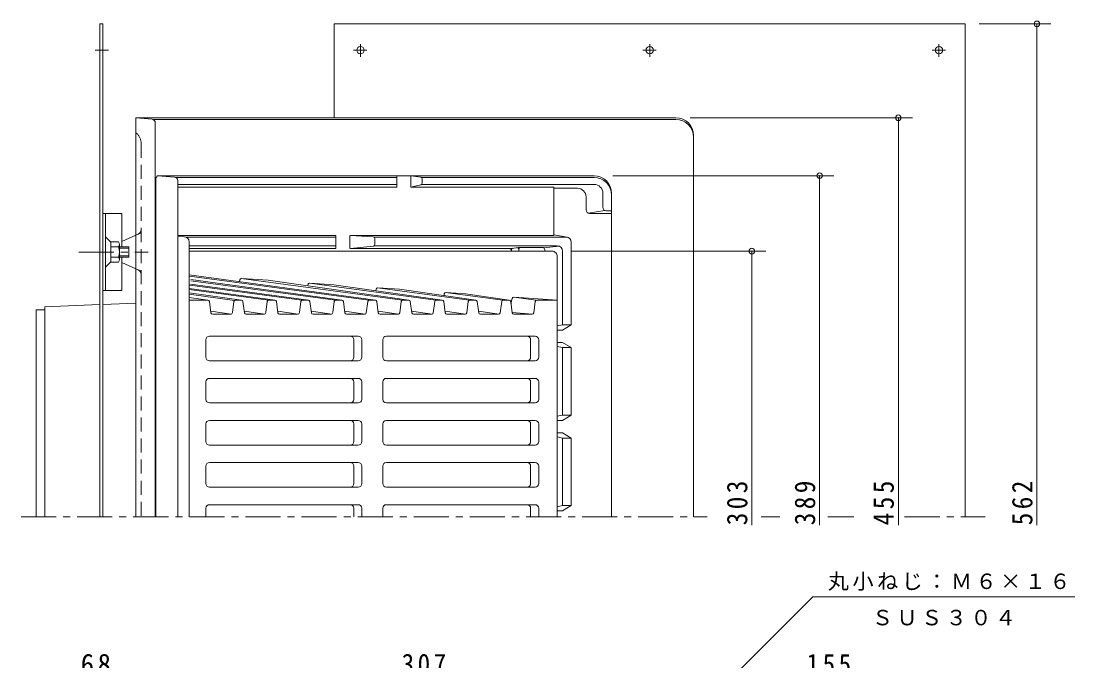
# Model space of a CAD drawing. Units: millimetres at full size, sheet at 1:4; details may follow other scales. Extents: x -472 to 542, y -549 to 538.
# Drawn here: x -274 to 327, y 173 to 538 of the extents above; entities that cross this region are included whole.
import ezdxf

# ---------------------------------------------------------------- set-up
doc = ezdxf.new("R2010")
doc.units = ezdxf.units.MM
doc.header["$LTSCALE"] = 4
doc.header["$PDMODE"] = 32
doc.header["$PDSIZE"] = 3.2
doc.linetypes.add('CHAIN1', pattern=[8, 5, -1, 1, -1])
doc.linetypes.add('DASHED2', pattern=[3, 2, -1])
for name, color, linetype, lineweight in [('0-0_通り芯', 4, 'Continuous', 9), ('0-1_躯体', 6, 'Continuous', 9), ('0-2_仕上', 3, 'Continuous', 9), ('0-4_その他', 7, 'Continuous', 9), ('0-5_寸法', 7, 'Continuous', 9), ('0-8', 2, 'Continuous', 9), ('0-A', 2, 'Continuous', 9)]:
    doc.layers.add(name, color=color, linetype=linetype, lineweight=lineweight)
doc.styles.add('ＭＳ ゴシック', font='')
doc.styles.get('ＭＳ ゴシック').set_extended_font_data('MS Gothic')

msp = doc.modelspace()

# ---------------------------------------------------------------- linework, layer by layer
at = {"layer": '0-0_通り芯'}
for p, q in [((-199.084, 481.9), (-208.272, 482.766)), ((99.728, 482.766), (-208.272, 482.766)), ((-208.272, 482.766), (-208.272, 255.266)), ((99.728, 481.766), (-198.53, 481.766)), ((-197.272, 479.909), (-197.272, 255.266)), ((109.728, 472.766), (109.728, 255.266)), ((-216.272, 412.266), (-208.272, 415.903)), ((-216.272, 412.266), (-216.272, 409.266)), ((-216.272, 403.266), (-216.272, 400.266)), ((-216.272, 400.266), (-208.272, 396.63)), ((-260.189, 374.954), (-228.871, 376.273)), ((-260.189, 374.954), (-260.189, 255.266)), ((-227.271, 376.34), (-208.272, 377.14))]:
    msp.add_line(p, q, dxfattribs=at)
at = {"layer": '0-0_通り芯', "linetype": 'DASHED2'}
for p, q in [((-208.272, 474.266), (-207.615, 473.61)), ((-205.272, 467.953), (-205.272, 255.266)), ((-208.272, 415.903), (-205.272, 417.266)), ((-208.272, 396.63), (-205.272, 395.266))]:
    msp.add_line(p, q, dxfattribs=at)
at = {"layer": '0-0_通り芯', "linetype": 'CHAIN1'}
for p, q in [((-240.95, 406.266), (-201.404, 406.266)), ((-273.809, 255.266), (117.48, 255.266)), ((148.379, 255.266), (158.967, 255.266)), ((186.339, 255.266), (201.224, 255.266)), ((230.149, 255.266), (276.082, 255.266))]:
    msp.add_line(p, q, dxfattribs=at)
at = {"layer": '0-0_通り芯'}
msp.add_lwpolyline([(-260.189, 373.316), (-265.271, 373.316), (-265.271, 255.266)], dxfattribs=at)
for centre, radius, end in [((-199.272, 479.909), 2, 85.7635), ((99.728, 472.766), 10, 90), ((99.728, 471.767), 10, 90)]:
    msp.add_arc(centre, radius, 0, end, dxfattribs=at)
at = {"layer": '0-0_通り芯', "linetype": 'DASHED2'}
for centre, radius, start, end in [((-213.272, 467.953), 8, 0, 44.99976), ((-208.272, 419.198), 3, 294.44393, 0), ((-208.272, 393.335), 3, 0, 65.55607)]:
    msp.add_arc(centre, radius, start, end, dxfattribs=at)
at = {"layer": '0-1_躯体'}
for p, q in [((-196.974, 447.524), (-196.974, 255.266)), ((-196.095, 449.645), (-195.974, 449.767)), ((-186.265, 448.955), (-195.974, 449.767)), ((53.026, 449.767), (-195.974, 449.767)), ((-59.529, 448.767), (-185.582, 448.767)), ((-184.474, 446.966), (-184.474, 255.266)), ((-51.529, 449.767), (-51.529, 443.267)), ((-45.824, 448.896), (-51.529, 449.767)), ((53.026, 448.767), (-45.462, 448.767)), ((-44.974, 445.622), (-44.974, 447.908)), ((-59.529, 444.767), (-184.474, 444.767)), ((-45.819, 444.634), (-51.529, 443.267)), ((30.026, 443.267), (-51.529, 443.267)), ((53.026, 444.767), (-45.456, 444.767)), ((30.026, 443.267), (30.026, 415.766)), ((43.492, 442.585), (30.026, 442.585)), ((58.026, 431.767), (58.026, 439.767)), ((63.026, 439.767), (63.026, 255.266)), ((48.492, 437.585), (48.492, 430.267)), ((59.19, 429.95), (49.656, 428.45)), ((63.026, 428.267), (50.492, 428.267)), ((60.026, 429.767), (63.026, 429.767)), ((-94.275, 415.766), (-184.474, 415.766)), ((-180.725, 414.996), (-184.474, 415.308)), ((-94.275, 414.766), (-179.8, 414.766)), ((-94.275, 415.766), (-94.275, 408.266)), ((-86.275, 415.766), (-86.275, 408.266)), ((-72.903, 414.833), (-85.988, 415.766)), ((30.026, 415.766), (-85.988, 415.766)), ((37.026, 414.766), (-72.61, 414.766)), ((30.056, 415.975), (30.026, 415.975)), ((30.056, 415.975), (37.753, 414.677)), ((-177.974, 412.006), (-177.974, 255.266)), ((-94.275, 409.766), (-177.974, 409.766)), ((-72.868, 409.671), (-85.988, 408.266)), ((32.026, 409.766), (-72.536, 409.766)), ((-71.974, 413.835), (-71.974, 410.665)), ((5.914, 408.274), (9.967, 408.759)), ((23.896, 408.767), (10.086, 408.767)), ((24.248, 408.703), (33.082, 409.575)), ((40.026, 411.766), (40.026, 364.766)), ((-94.275, 408.266), (-177.974, 408.266)), ((5.795, 408.266), (-85.988, 408.266)), ((5.855, 407.379), (5.855, 406.767)), ((10.026, 407.64), (10.026, 406.767)), ((24.896, 407.767), (24.896, 406.767)), ((35.026, 406.766), (35.026, 364.766)), ((35.026, 364.766), (32.026, 364.137)), ((35.026, 361.766), (32.026, 361.766)), ((40.026, 364.766), (35.026, 364.766)), ((35.026, 361.766), (40.026, 364.766)), ((35.026, 354.766), (32.026, 354.766)), ((40.026, 351.766), (35.026, 354.766)), ((35.026, 351.766), (32.026, 352.396)), ((40.026, 351.766), (35.026, 351.766)), ((35.026, 351.766), (35.026, 313.266)), ((40.026, 351.766), (40.026, 313.266)), ((35.026, 313.266), (32.026, 312.637)), ((40.026, 313.266), (35.026, 313.266)), ((35.026, 310.266), (40.026, 313.266)), ((35.026, 310.266), (32.026, 310.266)), ((35.026, 303.266), (32.026, 303.266)), ((35.026, 300.266), (32.026, 300.896)), ((40.026, 300.266), (35.026, 303.266)), ((40.026, 300.266), (35.026, 300.266)), ((35.026, 300.266), (35.026, 261.766)), ((40.026, 300.266), (40.026, 261.766)), ((35.026, 261.766), (32.026, 261.137)), ((35.026, 258.766), (32.026, 258.766)), ((40.026, 261.766), (35.026, 261.766)), ((35.026, 258.766), (40.026, 261.766))]:
    msp.add_line(p, q, dxfattribs=at)
msp.add_lwpolyline([(-59.529, 449.767), (-59.529, 443.267), (-184.474, 443.267)], dxfattribs=at)
for centre, radius, start, end in [((-193.974, 447.524), 3, 134.99823, 180), ((-186.474, 446.966), 2, 0, 83.99126), ((-45.974, 447.908), 1, 0, 81.3255), ((-45.974, 445.622), 1, 278.94473, 0), ((53.026, 439.767), 10, 0, 90), ((53.026, 438.767), 10, 0, 90), ((43.492, 437.585), 5, 0, 90), ((53.026, 439.767), 5, 0, 90), ((50.492, 430.267), 2, 180, 270), ((60.026, 431.767), 2, 180, 270), ((-180.975, 412.006), 3, 0, 85.23573), ((-72.975, 413.835), 1, 0, 85.91722), ((37.026, 411.766), 3, 0, 90), ((-72.975, 410.665), 1, 276.10915, 0), ((10.086, 407.767), 1, 90, 96.83629), ((11.026, 407.767), 1, 90, 180), ((23.896, 407.767), 1, 0, 90), ((32.026, 406.766), 3, 0, 90), ((4.855, 407.266), 1, 0, 90), ((5.795, 409.266), 1, 270, 276.83629), ((6.855, 407.379), 1, 96.83629, 180), ((9.026, 407.64), 1, 0, 96.83662)]:
    msp.add_arc(centre, radius, start, end, dxfattribs=at)
at = {"layer": '0-2_仕上'}
for p, q in [((29.026, 406.766), (-177.974, 406.766)), ((32.026, 403.766), (32.026, 255.266)), ((-177.974, 393.262), (-71.741, 378.863)), ((-75.437, 378.804), (-177.75, 392.567)), ((-56.345, 378.804), (-148.252, 391.167)), ((-147.961, 391.19), (-132.961, 390.163)), ((-177.974, 385.556), (-129.016, 378.863)), ((-132.73, 378.803), (-177.974, 384.89)), ((-113.638, 378.803), (-177.517, 387.397)), ((-177.259, 388.028), (-109.925, 378.863)), ((-177.033, 390.566), (-90.831, 378.863)), ((-94.546, 378.803), (-176.976, 389.892)), ((-149.021, 390.323), (-149.144, 389.385)), ((-132.961, 390.163), (-52.661, 378.863)), ((-110.158, 387.663), (-110.246, 386.999)), ((-37.253, 378.804), (-109.39, 388.508)), ((-109.099, 388.53), (-95.432, 387.595)), ((-95.432, 387.595), (-33.569, 378.862)), ((-71.296, 385.004), (-71.396, 384.246)), ((-18.161, 378.804), (-70.528, 385.848)), ((-70.237, 385.871), (-57.903, 385.027)), ((-57.903, 385.027), (-14.476, 378.862)), ((-177.974, 382.986), (-148.107, 378.863)), ((-152.009, 378.706), (-177.974, 382.199)), ((-167.335, 378.872), (-177.974, 380.304)), ((-167.336, 378.872), (-177.974, 378.872)), ((-148.244, 378.872), (-151.456, 378.872)), ((-132.365, 378.872), (-129.152, 378.872)), ((-113.273, 378.872), (-110.06, 378.872)), ((-94.181, 378.872), (-90.968, 378.872)), ((-75.072, 378.872), (-71.876, 378.872)), ((-55.98, 378.872), (-52.801, 378.872)), ((-36.888, 378.872), (-33.709, 378.872)), ((-32.434, 382.344), (-32.547, 381.493)), ((0.931, 378.804), (-31.666, 383.189)), ((-31.375, 383.211), (-20.375, 382.459)), ((-20.375, 382.459), (4.617, 378.862)), ((-17.796, 378.872), (-14.617, 378.872)), ((1.296, 378.872), (4.475, 378.872)), ((6.349, 379.8), (5.621, 376.848)), ((20.023, 378.804), (7.116, 380.54)), ((7.389, 380.559), (32.026, 378.872)), ((20.387, 378.872), (32.026, 378.872)), ((-166.344, 378.003), (-165.513, 371.698)), ((-153.264, 371.7), (-152.448, 378.001)), ((-147.252, 378.003), (-146.421, 371.698)), ((-134.172, 371.7), (-133.356, 378.001)), ((-128.16, 378.003), (-127.329, 371.698)), ((-115.081, 371.7), (-114.264, 378.001)), ((-109.069, 378.003), (-108.237, 371.698)), ((-95.989, 371.7), (-95.172, 378.001)), ((-89.977, 378.003), (-89.145, 371.698)), ((-76.895, 371.698), (-76.064, 378.003)), ((-70.885, 378.003), (-70.053, 371.698)), ((-57.803, 371.698), (-56.972, 378.003)), ((-51.809, 378.005), (-50.963, 371.696)), ((-38.711, 371.698), (-37.88, 378.003)), ((-32.718, 378.005), (-31.871, 371.696)), ((-19.619, 371.698), (-18.788, 378.003)), ((-13.626, 378.005), (-12.779, 371.696)), ((-0.528, 371.698), (0.304, 378.003)), ((5.466, 378.005), (6.313, 371.696)), ((19.396, 378.003), (18.564, 371.698)), ((-153.891, 370.898), (-165.615, 372.475)), ((-164.521, 370.828), (-154.256, 370.828)), ((-134.799, 370.898), (-146.523, 372.475)), ((-145.429, 370.829), (-135.164, 370.829)), ((-115.707, 370.898), (-127.431, 372.475)), ((-126.338, 370.829), (-116.072, 370.829)), ((-96.615, 370.898), (-108.34, 372.475)), ((-107.246, 370.829), (-96.98, 370.829)), ((-77.526, 370.896), (-89.246, 372.473)), ((-88.154, 370.829), (-77.886, 370.829)), ((-58.428, 370.897), (-70.158, 372.475)), ((-69.062, 370.829), (-58.795, 370.829)), ((-39.338, 370.897), (-51.068, 372.475)), ((-49.972, 370.829), (-39.703, 370.829)), ((-20.246, 370.897), (-31.976, 372.475)), ((-30.88, 370.829), (-20.611, 370.829)), ((-1.154, 370.897), (-12.884, 372.475)), ((-11.788, 370.829), (-1.519, 370.829)), ((6.31, 371.718), (17.863, 370.872)), ((7.304, 370.829), (17.573, 370.829)), ((-168.367, 356.266), (-168.367, 346.266)), ((-166.367, 358.266), (-81.484, 358.266)), ((-84.08, 346.266), (-84.08, 356.266)), ((-79.484, 346.266), (-79.484, 356.266)), ((-67.463, 356.266), (-67.463, 346.266)), ((-65.464, 358.266), (19.419, 358.266)), ((16.823, 356.266), (16.823, 346.266)), ((21.419, 356.266), (21.419, 346.266)), ((-166.367, 344.266), (-81.484, 344.266)), ((-65.464, 344.266), (19.419, 344.266)), ((-168.367, 332.267), (-168.367, 322.266)), ((-166.367, 334.266), (-81.484, 334.266)), ((-84.08, 322.266), (-84.08, 332.267)), ((-79.484, 322.266), (-79.484, 332.267)), ((-67.463, 332.267), (-67.463, 322.266)), ((-65.464, 334.266), (19.419, 334.266)), ((16.823, 332.267), (16.823, 322.266)), ((21.419, 332.267), (21.419, 322.266)), ((-166.367, 320.266), (-81.484, 320.266)), ((-65.464, 320.266), (19.419, 320.266)), ((-168.367, 308.266), (-168.367, 298.266)), ((-166.367, 310.266), (-81.484, 310.266)), ((-84.08, 298.266), (-84.08, 308.266)), ((-79.484, 298.266), (-79.484, 308.266)), ((-67.463, 308.266), (-67.463, 298.266)), ((-65.464, 310.266), (19.419, 310.266)), ((16.823, 308.266), (16.823, 298.266)), ((21.419, 308.266), (21.419, 298.266)), ((-166.367, 296.266), (-81.484, 296.266)), ((-65.464, 296.266), (19.419, 296.266)), ((-168.367, 284.266), (-168.367, 274.266)), ((-166.367, 286.267), (-81.484, 286.267)), ((-84.08, 274.266), (-84.08, 284.266)), ((-79.484, 274.266), (-79.484, 284.266)), ((-67.463, 284.266), (-67.463, 274.266)), ((-65.464, 286.267), (19.419, 286.267)), ((16.823, 284.266), (16.823, 274.266)), ((21.419, 284.266), (21.419, 274.266)), ((-166.367, 272.266), (-81.484, 272.266)), ((-65.464, 272.266), (19.419, 272.266)), ((-168.367, 260.266), (-168.367, 255.266)), ((-166.367, 262.266), (-81.484, 262.266)), ((-84.08, 255.266), (-84.08, 260.266)), ((-79.484, 255.266), (-79.484, 260.266)), ((-67.463, 260.266), (-67.463, 255.266)), ((-65.464, 262.266), (19.419, 262.266)), ((16.823, 260.266), (16.823, 255.266)), ((21.419, 260.266), (21.419, 255.266))]:
    msp.add_line(p, q, dxfattribs=at)
for centre, radius, start, end in [((29.026, 403.766), 3, 359.99953, 90), ((-148.029, 390.192), 1, 86.08226, 172.48941), ((-109.167, 387.533), 1, 86.08508, 172.48978), ((-70.305, 384.873), 1, 86.08508, 172.48978), ((-167.336, 377.872), 1, 7.51305, 90), ((-151.456, 377.872), 1, 90, 172.61848), ((-148.244, 377.872), 1, 7.51305, 90), ((-132.365, 377.872), 1, 90, 172.61848), ((-129.152, 377.872), 1, 7.51323, 90), ((-113.273, 377.872), 1, 90, 172.61848), ((-110.06, 377.872), 1, 7.51323, 90), ((-94.181, 377.872), 1, 90, 172.61848), ((-90.968, 377.872), 1, 7.51323, 90), ((-75.072, 377.872), 1, 90, 172.48695), ((-71.876, 377.872), 1, 7.51305, 90), ((-55.98, 377.872), 1, 90, 172.48695), ((-52.801, 377.872), 1, 7.63948, 90), ((-36.888, 377.872), 1, 90, 172.48695), ((-33.709, 377.872), 1, 7.64229, 90), ((-31.443, 382.214), 1, 86.08508, 172.48978), ((-17.796, 377.872), 1, 90, 172.48695), ((-14.617, 377.872), 1, 7.63948, 90), ((1.296, 377.872), 1, 90, 172.48695), ((4.475, 377.872), 1, 7.64229, 90), ((7.32, 379.561), 1, 86.08508, 166.1483), ((20.387, 377.872), 1, 90, 172.48695), ((-164.521, 371.828), 1, 187.51305, 270), ((-154.256, 371.829), 1, 270, 352.61847), ((-145.429, 371.829), 1, 187.51305, 270), ((-135.164, 371.829), 1, 270, 352.61847), ((-126.338, 371.829), 1, 187.51323, 270), ((-116.072, 371.829), 1, 270, 352.61847), ((-107.246, 371.829), 1, 187.51323, 270), ((-96.98, 371.829), 1, 270, 352.61847), ((-88.154, 371.829), 1, 187.51323, 270), ((-77.886, 371.829), 1, 270, 352.48695), ((-69.062, 371.829), 1, 187.51305, 270), ((-58.795, 371.829), 1, 270, 352.48695), ((-49.972, 371.829), 1, 187.63948, 270), ((-39.703, 371.829), 1, 270, 352.48695), ((-30.88, 371.829), 1, 187.63948, 270), ((-20.611, 371.829), 1, 270, 352.48695), ((-11.788, 371.829), 1, 187.6391, 270), ((-1.519, 371.829), 1, 270, 352.48695), ((7.304, 371.829), 1, 187.63948, 270), ((17.573, 371.829), 1, 270, 352.48695), ((-166.367, 356.266), 2, 90, 180), ((-86.08, 356.266), 2, 0, 90), ((-81.484, 356.266), 2, 0, 90), ((-65.464, 356.266), 2, 90, 180), ((14.823, 356.266), 2, 0, 90), ((19.419, 356.266), 2, 0, 90), ((-166.367, 346.266), 2, 180, 270), ((-86.08, 346.266), 2, 270, 0), ((-81.484, 346.266), 2, 270, 0), ((-65.464, 346.266), 2, 180, 270), ((14.823, 346.266), 2, 270, 0), ((19.419, 346.266), 2, 270, 0), ((-166.367, 332.267), 2, 90, 180), ((-86.08, 332.267), 2, 0, 90), ((-81.484, 332.267), 2, 0, 90), ((-65.464, 332.267), 2, 90, 180), ((14.823, 332.267), 2, 0, 90), ((19.419, 332.267), 2, 0, 90), ((-166.367, 322.266), 2, 180, 270), ((-86.08, 322.266), 2, 270, 0), ((-81.484, 322.266), 2, 270, 0), ((-65.464, 322.266), 2, 180, 270), ((14.823, 322.266), 2, 270, 0), ((19.419, 322.266), 2, 270, 0), ((-166.367, 308.266), 2, 90, 180), ((-86.08, 308.266), 2, 0, 90), ((-81.484, 308.266), 2, 0, 90), ((-65.464, 308.266), 2, 90, 180), ((14.823, 308.266), 2, 0, 90), ((19.419, 308.266), 2, 0, 90), ((-166.367, 298.266), 2, 180, 270), ((-86.08, 298.266), 2, 270, 0), ((-81.484, 298.266), 2, 270, 0), ((-65.464, 298.266), 2, 180, 270), ((14.823, 298.266), 2, 270, 0), ((19.419, 298.266), 2, 270, 0), ((-166.367, 284.266), 2, 90, 180), ((-86.08, 284.266), 2, 0, 90), ((-81.484, 284.266), 2, 0, 90), ((-65.464, 284.266), 2, 90, 180), ((14.823, 284.266), 2, 0, 90), ((19.419, 284.266), 2, 0, 90), ((-166.367, 274.266), 2, 180, 270), ((-86.08, 274.266), 2, 270, 0), ((-81.484, 274.266), 2, 270, 0), ((-65.464, 274.266), 2, 180, 270), ((14.823, 274.266), 2, 270, 0), ((19.419, 274.266), 2, 270, 0), ((-166.367, 260.266), 2, 90, 180), ((-86.08, 260.266), 2, 0, 90), ((-81.484, 260.266), 2, 0, 90), ((-65.464, 260.266), 2, 90, 180), ((14.823, 260.266), 2, 0, 90), ((19.419, 260.266), 2, 0, 90)]:
    msp.add_arc(centre, radius, start, end, dxfattribs=at)
at = {"layer": '0-4_その他'}
for p, q in [((313.606, 536.266), (272.728, 536.266)), ((305.606, 536.266), (305.606, 250.534)), ((234.551, 482.766), (107.728, 482.766)), ((226.551, 482.766), (226.551, 250.534)), ((189.671, 449.767), (63.728, 449.767)), ((181.671, 449.767), (181.671, 250.534)), ((150.994, 406.766), (39.728, 406.766)), ((142.994, 406.766), (142.994, 250.534))]:
    msp.add_line(p, q, dxfattribs=at)
for p in [(305.606, 536.266), (226.551, 482.766), (181.671, 449.767), (142.994, 406.766)]:
    msp.add_point(p, dxfattribs=at)
at = {"layer": '0-5_寸法'}
for p in [(-177.067, -144.987), (327.268, 209.799)]:
    msp.add_line(p, (177.72, 209.799), dxfattribs=at)
at = {"layer": '0-8'}
for p, q in [((-228.871, 536.266), (-227.271, 536.266)), ((-228.871, 255.266), (-228.871, 536.266)), ((-227.271, 536.266), (-227.271, 255.266)), ((264.728, 536.266), (-95.272, 536.266)), ((-95.272, 482.766), (-95.272, 536.266)), ((264.728, 536.266), (264.728, 255.266)), ((-216.272, 428.266), (-227.271, 428.266)), ((-225.671, 428.266), (-225.671, 384.266)), ((-216.272, 428.266), (-216.272, 409.266)), ((-222.671, 411.929), (-225.671, 414.929)), ((-222.671, 400.954), (-222.671, 411.579)), ((-216.272, 403.266), (-216.272, 384.266)), ((-222.671, 400.604), (-225.671, 397.604)), ((-216.272, 384.266), (-227.271, 384.266))]:
    msp.add_line(p, q, dxfattribs=at)
at = {"layer": '0-8', "linetype": 'CHAIN1'}
for p, q in [((-80.272, 524.743), (-80.272, 517.48)), ((84.728, 524.743), (84.728, 517.48)), ((249.728, 524.743), (249.728, 517.48)), ((-231.521, 521.266), (-223.965, 521.266)), ((-84.134, 521.266), (-76.577, 521.266)), ((80.866, 521.266), (88.423, 521.266)), ((245.866, 521.266), (253.422, 521.266))]:
    msp.add_line(p, q, dxfattribs=at)
at = {"layer": '0-8'}
for centre in [(-80.272, 521.266), (84.728, 521.266), (249.728, 521.266)]:
    msp.add_circle(centre, 2.1, dxfattribs=at)
at = {"layer": '0-A'}
for p, q in [((-218.162, 412.016), (-222.671, 412.016)), ((-222.671, 412.016), (-222.671, 411.579)), ((-218.162, 409.13), (-222.671, 409.13)), ((-217.671, 401.96), (-217.671, 410.573)), ((-217.671, 409.266), (-212.352, 409.266)), ((-212.352, 409.266), (-212.352, 403.266)), ((-218.162, 403.403), (-222.671, 403.403)), ((-217.671, 408.396), (-212.352, 408.396)), ((-217.671, 404.136), (-212.352, 404.136)), ((-217.671, 403.266), (-212.352, 403.266)), ((-222.671, 400.516), (-222.671, 400.954)), ((-218.162, 400.516), (-222.671, 400.516))]:
    msp.add_line(p, q, dxfattribs=at)
for centre, radius, start, end in [((-220.039, 410.573), 2.368, 322.44278, 37.55722), ((-226.269, 406.266), 8.598, 340.548, 19.452), ((-220.039, 401.96), 2.368, 322.44278, 37.55722)]:
    msp.add_arc(centre, radius, start, end, dxfattribs=at)

# ---------------------------------------------------------------- texts
at = {"layer": '0-4_その他', "color": 2, "char_height": 11.73, "attachment_point": 7, "rotation": 90, "style": 'ＭＳ ゴシック'}
for s, insert in [('\\T1.27;\\W0.9;303', (140.594, 250.534)), ('\\T1.27;\\W0.9;389', (179.271, 250.534)), ('\\T1.27;\\W0.9;455', (224.151, 250.534)), ('\\T1.27;\\W0.9;562', (303.206, 250.534))]:
    msp.add_mtext(s, dxfattribs=dict(at, insert=insert))
at = {"layer": '0-4_その他', "color": 2, "char_height": 11.73, "attachment_point": 7, "style": 'ＭＳ ゴシック'}
for s, insert in [('\\T1.27;\\W0.95;68', (-239.771, 165.421)), ('\\T1.27;\\W0.9;307', (-56.772, 165.421)), ('\\T1.27;\\W0.9;155', (174.228, 165.421))]:
    msp.add_mtext(s, dxfattribs=dict(at, insert=insert))
at = {"layer": '0-5_寸法', "char_height": 8.798, "attachment_point": 7, "style": 'ＭＳ ゴシック'}
for s, insert in [('\\T1.17;丸小ねじ：Ｍ６×１６', (186.358, 213.224)), ('\\T1.17;ＳＵＳ３０４', (211.494, 193.367))]:
    msp.add_mtext(s, dxfattribs=dict(at, insert=insert))

doc.saveas('drawing.dxf')
